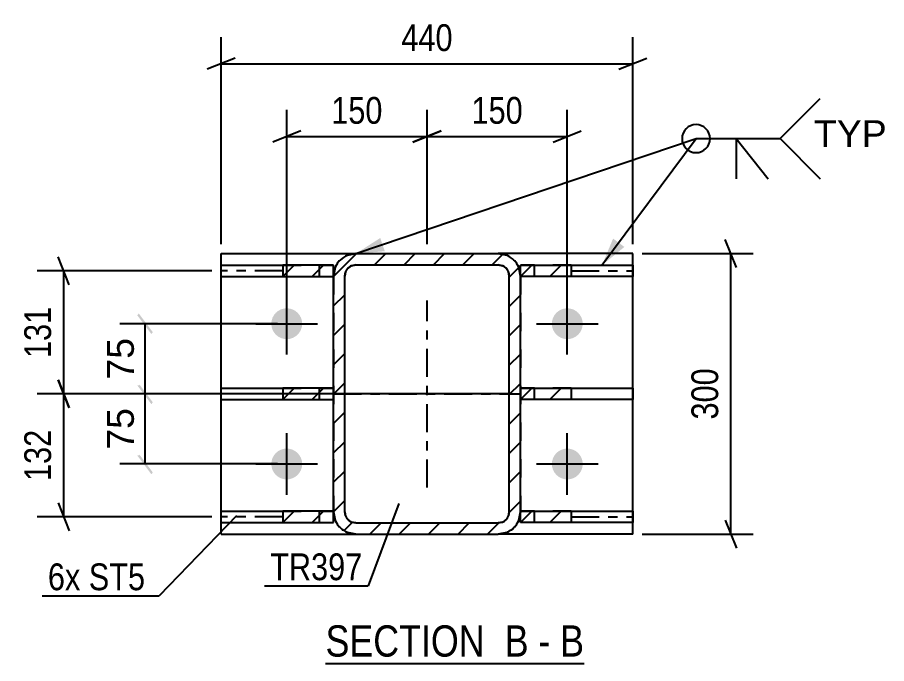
# Model space of a CAD drawing. Header units: millimetres. Extents: x -147 to 1042, y -583 to 258.
# Drawn here: x 763.4 to 856.3, y -10.8 to 58.3 of the extents above; entities that cross this region are included whole.
import ezdxf

# ---------------------------------------------------------------- set-up
doc = ezdxf.new("R2010")
doc.units = ezdxf.units.MM
doc.linetypes.add('DXK_LINE_DOT2', pattern=[3.9198, 1.9599, -1.9599])
doc.linetypes.add('DXK_LINE_DOT3', pattern=[5.9187, 2.979, -0.9799, 0.9799, -0.9799])
doc.styles.add('Arial', font='arial.ttf', dxfattribs={"height": 0.2})
doc.styles.add('Arial Narrow', font='ARIALN.TTF', dxfattribs={"height": 0.2})

# ---------------------------------------------------------------- blocks, each defined once
blk = doc.blocks.new('Unknown-335478933-18 - 2382')
at = {"color": 6, "linetype": 'Continuous'}
blk.add_line((796.338, -10.791), (823.985, -10.791), dxfattribs=at)
at = {"color": 0, "linetype": 'Continuous'}
for points in [[(814.447, -10.041), (814.447, -6.541), (796.338, -6.541), (796.338, -10.041)], [(818.053, -10.041), (818.053, -6.541), (815.497, -6.541), (815.497, -10.041)], [(820.378, -10.041), (820.378, -6.541), (819.103, -6.541), (819.103, -10.041)], [(823.985, -10.041), (823.985, -6.541), (821.428, -6.541), (821.428, -10.041)]]:
    blk.add_wipeout(points, dxfattribs=at)
at = {"color": 7, "linetype": 'Continuous', "style": 'Arial Narrow'}
for s, height, p in [('SECTION ', 3.3405, (796.338, -10.041)), ('B', 3.34, (815.497, -10.041)), ('B', 3.34, (821.428, -10.041)), ('-', 3.34, (819.103, -10.041))]:
    blk.add_text(s, height=height, dxfattribs=at).set_placement(p)
blk = doc.blocks.new('Part-335478933-2424 - 2382')
at = {"linetype": 'Continuous'}
h = blk.add_hatch(dxfattribs=at)
h.set_pattern_fill('', scale=0.7, style=0, pattern_type=0)
h.set_pattern_definition([(45, (817.19, 30.6057), (-1.57154, 1.57154), [])])
h.paths.add_polyline_path([(817.19, 31.806), (817.19, 30.606), (822.611, 30.606), (822.611, 31.806)])
at = {"color": 7, "linetype": 'DXK_LINE_DOT2'}
for p, q in [((817.19, 30.606), (817.19, 31.806)), ((822.611, 31.806), (817.19, 31.806)), ((818.69, 30.606), (818.69, 31.806)), ((822.611, 30.606), (817.19, 30.606))]:
    blk.add_line(p, q, dxfattribs=at)
at = {"color": 2, "linetype": 'Continuous'}
for p, q in [((817.19, 30.606), (817.19, 31.806)), ((817.19, 31.806), (822.611, 31.806)), ((822.611, 31.806), (829.19, 31.806)), ((822.611, 31.806), (822.611, 30.606)), ((829.19, 31.806), (829.19, 30.606)), ((822.611, 30.606), (817.19, 30.606)), ((829.19, 30.606), (822.611, 30.606))]:
    blk.add_line(p, q, dxfattribs=at)
at = {"color": 7, "linetype": 'DXK_LINE_DOT3'}
for p, q in [((817.19, 31.206), (817.19, 31.206)), ((822.611, 31.206), (829.19, 31.206))]:
    blk.add_line(p, q, dxfattribs=at)
blk = doc.blocks.new('Part-335478933-2434 - 2382')
at = {"linetype": 'Continuous'}
h = blk.add_hatch(dxfattribs=at)
h.set_pattern_fill('', scale=0.7, style=0, pattern_type=0)
h.set_pattern_definition([(45, (791.769, 4.3057), (-1.57154, 1.57154), [])])
h.paths.add_polyline_path([(791.769, 5.506), (791.769, 4.306), (797.19, 4.306), (797.19, 5.506)])
at = {"color": 2, "linetype": 'Continuous'}
for p, q in [((785.19, 5.506), (791.769, 5.506)), ((785.19, 4.306), (785.19, 5.506)), ((797.19, 5.506), (791.769, 5.506)), ((791.769, 5.506), (791.769, 4.306)), ((797.19, 4.306), (797.19, 5.506)), ((785.19, 4.306), (791.769, 4.306)), ((791.769, 4.306), (797.19, 4.306))]:
    blk.add_line(p, q, dxfattribs=at)
at = {"color": 7, "linetype": 'DXK_LINE_DOT3'}
for p, q in [((791.769, 4.906), (785.19, 4.906)), ((797.19, 4.906), (797.19, 4.906))]:
    blk.add_line(p, q, dxfattribs=at)
at = {"color": 7, "linetype": 'DXK_LINE_DOT2'}
for p, q in [((791.769, 5.506), (797.19, 5.506)), ((795.69, 4.306), (795.69, 5.506)), ((797.19, 4.306), (797.19, 5.506)), ((791.769, 4.306), (797.19, 4.306))]:
    blk.add_line(p, q, dxfattribs=at)
blk = doc.blocks.new('Bolt-335478933-2386 - 2382')
at = {"linetype": 'Continuous'}
for points in [[(790.54, 25.556, -1), (793.84, 25.556, -1)], [(820.54, 25.556, -1), (823.84, 25.556, -1)], [(790.54, 10.556, -1), (793.84, 10.556, -1)], [(820.54, 10.556, -1), (823.84, 10.556, -1)]]:
    blk.add_hatch(color=1, dxfattribs=at).paths.add_polyline_path(points)
at = {"color": 1, "linetype": 'Continuous'}
for p, q in [((792.19, 22.256), (792.19, 28.856)), ((822.19, 22.256), (822.19, 28.856)), ((788.89, 25.556), (795.49, 25.556)), ((818.89, 25.556), (825.49, 25.556)), ((792.19, 7.256), (792.19, 13.856)), ((822.19, 7.256), (822.19, 13.856)), ((788.89, 10.556), (795.49, 10.556)), ((818.89, 10.556), (825.49, 10.556))]:
    blk.add_line(p, q, dxfattribs=at)
blk = doc.blocks.new('Part-335478933-2390 - 2382')
at = {"color": 2, "linetype": 'Continuous'}
for p, q in [((785.19, 3.056), (785.19, 33.056)), ((785.19, 33.056), (799.59, 33.056)), ((829.19, 33.056), (814.79, 33.056)), ((829.19, 3.056), (829.19, 33.056)), ((785.19, 3.056), (799.59, 3.056)), ((829.19, 3.056), (814.79, 3.056))]:
    blk.add_line(p, q, dxfattribs=at)
at = {"color": 7, "linetype": 'DXK_LINE_DOT2'}
for p, q in [((799.59, 33.056), (814.79, 33.056)), ((799.59, 3.056), (814.79, 3.056))]:
    blk.add_line(p, q, dxfattribs=at)
blk = doc.blocks.new('Part-335478933-2419 - 2382')
at = {"linetype": 'Continuous'}
h = blk.add_hatch(dxfattribs=at)
h.set_pattern_fill('', scale=0.7, style=0, pattern_type=0)
h.set_pattern_definition([(45, (817.19, 4.3057), (-1.57154, 1.57154), [])])
h.paths.add_polyline_path([(817.19, 5.506), (817.19, 4.306), (822.611, 4.306), (822.611, 5.506)])
at = {"color": 7, "linetype": 'DXK_LINE_DOT2'}
for p, q in [((817.19, 4.306), (817.19, 5.506)), ((822.611, 5.506), (817.19, 5.506)), ((818.69, 4.306), (818.69, 5.506)), ((822.611, 4.306), (817.19, 4.306))]:
    blk.add_line(p, q, dxfattribs=at)
at = {"color": 2, "linetype": 'Continuous'}
for p, q in [((817.19, 4.306), (817.19, 5.506)), ((817.19, 5.506), (822.611, 5.506)), ((822.611, 5.506), (829.19, 5.506)), ((822.611, 5.506), (822.611, 4.306)), ((829.19, 5.506), (829.19, 4.306)), ((822.611, 4.306), (817.19, 4.306)), ((829.19, 4.306), (822.611, 4.306))]:
    blk.add_line(p, q, dxfattribs=at)
at = {"color": 7, "linetype": 'DXK_LINE_DOT3'}
for p, q in [((817.19, 4.906), (817.19, 4.906)), ((822.611, 4.906), (829.19, 4.906))]:
    blk.add_line(p, q, dxfattribs=at)
blk = doc.blocks.new('Part-335478933-2429 - 2382')
at = {"linetype": 'Continuous'}
h = blk.add_hatch(dxfattribs=at)
h.set_pattern_fill('', scale=0.7, style=0, pattern_type=0)
h.set_pattern_definition([(45, (817.19, 17.4557), (-1.57154, 1.57154), [])])
h.paths.add_polyline_path([(817.19, 18.656), (817.19, 17.456), (822.611, 17.456), (822.611, 18.656)])
at = {"color": 7, "linetype": 'DXK_LINE_DOT2'}
for p, q in [((817.19, 17.456), (817.19, 18.656)), ((822.611, 18.656), (817.19, 18.656)), ((818.69, 17.456), (818.69, 18.656)), ((822.611, 17.456), (817.19, 17.456))]:
    blk.add_line(p, q, dxfattribs=at)
at = {"color": 2, "linetype": 'Continuous'}
for p, q in [((817.19, 17.456), (817.19, 18.656)), ((817.19, 18.656), (822.611, 18.656)), ((822.611, 18.656), (829.19, 18.656)), ((822.611, 18.656), (822.611, 17.456)), ((829.19, 18.656), (829.19, 17.456)), ((822.611, 17.456), (817.19, 17.456)), ((829.19, 17.456), (822.611, 17.456))]:
    blk.add_line(p, q, dxfattribs=at)
blk = doc.blocks.new('Part-335478933-2439 - 2382')
at = {"linetype": 'Continuous'}
h = blk.add_hatch(dxfattribs=at)
h.set_pattern_fill('', scale=0.7, style=0, pattern_type=0)
h.set_pattern_definition([(45, (791.769, 30.6057), (-1.57154, 1.57154), [])])
h.paths.add_polyline_path([(791.769, 31.806), (791.769, 30.606), (797.19, 30.606), (797.19, 31.806)])
at = {"color": 2, "linetype": 'Continuous'}
for p, q in [((785.19, 31.806), (791.769, 31.806)), ((785.19, 30.606), (785.19, 31.806)), ((797.19, 31.806), (791.769, 31.806)), ((791.769, 31.806), (791.769, 30.606)), ((797.19, 30.606), (797.19, 31.806)), ((785.19, 30.606), (791.769, 30.606)), ((791.769, 30.606), (797.19, 30.606))]:
    blk.add_line(p, q, dxfattribs=at)
at = {"color": 7, "linetype": 'DXK_LINE_DOT2'}
for p, q in [((791.769, 31.806), (797.19, 31.806)), ((795.69, 30.606), (795.69, 31.806)), ((797.19, 30.606), (797.19, 31.806)), ((791.769, 30.606), (797.19, 30.606))]:
    blk.add_line(p, q, dxfattribs=at)
at = {"color": 7, "linetype": 'DXK_LINE_DOT3'}
for p, q in [((791.769, 31.206), (785.19, 31.206)), ((797.19, 31.206), (797.19, 31.206))]:
    blk.add_line(p, q, dxfattribs=at)
blk = doc.blocks.new('Part-335478933-2444 - 2382')
at = {"linetype": 'Continuous'}
h = blk.add_hatch(dxfattribs=at)
h.set_pattern_fill('', scale=0.7, style=0, pattern_type=0)
h.set_pattern_definition([(45, (791.769, 17.4557), (-1.57154, 1.57154), [])])
h.paths.add_polyline_path([(791.769, 18.656), (791.769, 17.456), (797.19, 17.456), (797.19, 18.656)])
at = {"color": 2, "linetype": 'Continuous'}
for p, q in [((785.19, 18.656), (791.769, 18.656)), ((785.19, 17.456), (785.19, 18.656)), ((797.19, 18.656), (791.769, 18.656)), ((791.769, 18.656), (791.769, 17.456)), ((797.19, 17.456), (797.19, 18.656)), ((785.19, 17.456), (791.769, 17.456)), ((791.769, 17.456), (797.19, 17.456))]:
    blk.add_line(p, q, dxfattribs=at)
at = {"color": 7, "linetype": 'DXK_LINE_DOT2'}
for p, q in [((791.769, 18.656), (797.19, 18.656)), ((795.69, 17.456), (795.69, 18.656)), ((797.19, 17.456), (797.19, 18.656)), ((791.769, 17.456), (797.19, 17.456))]:
    blk.add_line(p, q, dxfattribs=at)
blk = doc.blocks.new('Part-335478933-2495 - 2382')
at = {"linetype": 'Continuous'}
h = blk.add_hatch(dxfattribs=at)
h.set_pattern_fill('', scale=0.7, style=0, pattern_type=0)
h.set_pattern_definition([(45, (797.19, 5.4557), (-1.57154, 1.57154), [])])
h.paths.add_polyline_path([(797.19, 30.656), (797.19, 5.456), (797.373, 4.537), (797.893, 3.759), (798.672, 3.238), (799.59, 3.056), (814.79, 3.056), (815.708, 3.238), (816.487, 3.759), (817.007, 4.537), (817.19, 5.456), (817.19, 30.656), (817.007, 31.574), (816.487, 32.353), (815.708, 32.873), (814.79, 33.056), (799.59, 33.056), (798.672, 32.873), (797.893, 32.353), (797.373, 31.574)])
h.paths.add_polyline_path([(798.741, 31.504), (799.131, 31.764), (799.59, 31.856), (814.79, 31.856), (815.249, 31.764), (815.639, 31.504), (815.899, 31.115), (815.99, 30.656), (815.99, 5.456), (815.899, 4.997), (815.639, 4.607), (815.249, 4.347), (814.79, 4.256), (799.59, 4.256), (799.131, 4.347), (798.741, 4.607), (798.481, 4.997), (798.39, 5.456), (798.39, 30.656), (798.481, 31.115)])
at = {"color": 7, "linetype": 'DXK_LINE_DOT2'}
for p, q in [((798.672, 32.873), (799.59, 33.056)), ((799.59, 33.056), (814.79, 33.056)), ((814.79, 33.056), (815.708, 32.873)), ((799.59, 31.856), (799.131, 31.764)), ((799.59, 31.856), (814.79, 31.856)), ((815.249, 31.764), (814.79, 31.856)), ((797.19, 30.656), (797.373, 31.574)), ((798.481, 31.115), (798.39, 30.656)), ((815.99, 30.656), (815.899, 31.115)), ((817.007, 31.574), (817.19, 30.656)), ((797.19, 30.656), (797.19, 5.456)), ((798.39, 5.456), (798.39, 30.656)), ((815.99, 5.456), (815.99, 30.656)), ((817.19, 30.656), (817.19, 5.456)), ((797.373, 4.537), (797.19, 5.456)), ((798.39, 5.456), (798.481, 4.997)), ((815.899, 4.997), (815.99, 5.456)), ((817.19, 5.456), (817.007, 4.537)), ((799.131, 4.347), (799.59, 4.256)), ((799.59, 4.256), (814.79, 4.256)), ((814.79, 4.256), (815.249, 4.347)), ((799.59, 3.056), (798.672, 3.238)), ((799.59, 3.056), (814.79, 3.056)), ((815.708, 3.238), (814.79, 3.056))]:
    blk.add_line(p, q, dxfattribs=at)
at = {"color": 2, "linetype": 'Continuous'}
for p, q in [((799.59, 33.056), (798.672, 32.873)), ((799.59, 33.056), (814.79, 33.056)), ((815.708, 32.873), (814.79, 33.056)), ((799.131, 31.764), (799.59, 31.856)), ((799.59, 31.856), (814.79, 31.856)), ((814.79, 31.856), (815.249, 31.764)), ((797.373, 31.574), (797.19, 30.656)), ((798.39, 30.656), (798.481, 31.115)), ((815.899, 31.115), (815.99, 30.656)), ((817.19, 30.656), (817.007, 31.574)), ((797.19, 5.456), (797.19, 30.656)), ((798.39, 5.456), (798.39, 30.656)), ((815.99, 5.456), (815.99, 30.656)), ((817.19, 5.456), (817.19, 30.656)), ((797.19, 5.456), (797.373, 4.537)), ((798.481, 4.997), (798.39, 5.456)), ((815.99, 5.456), (815.899, 4.997)), ((817.007, 4.537), (817.19, 5.456)), ((799.59, 4.256), (799.131, 4.347)), ((799.59, 4.256), (814.79, 4.256)), ((815.249, 4.347), (814.79, 4.256)), ((798.672, 3.238), (799.59, 3.056)), ((799.59, 3.056), (814.79, 3.056)), ((814.79, 3.056), (815.708, 3.238))]:
    blk.add_line(p, q, dxfattribs=at)
at = {"color": 7, "linetype": 'DXK_LINE_DOT3'}
for p, q in [((807.19, 8.056), (807.19, 28.056)), ((797.19, 18.056), (817.19, 18.056))]:
    blk.add_line(p, q, dxfattribs=at)
at = {"color": 7, "linetype": 'DXK_LINE_DOT2'}
for centre, radius, start, end in [((799.59, 30.656), 2.4, 112.5, 157.5), ((814.79, 30.656), 2.4, 22.5, 67.5), ((799.59, 30.656), 1.2, 112.5, 157.5), ((814.79, 30.656), 1.2, 22.5, 67.5), ((799.59, 5.456), 1.2, 202.5, 247.5), ((814.79, 5.456), 1.2, 292.5, 337.5), ((799.59, 5.456), 2.4, 202.5, 247.5), ((814.79, 5.456), 2.4, 292.5, 337.5)]:
    blk.add_arc(centre, radius, start, end, dxfattribs=at)
at = {"color": 2, "linetype": 'Continuous'}
for centre, radius, start, end in [((799.59, 30.656), 2.4, 112.5, 157.5), ((814.79, 30.656), 2.4, 22.5, 67.5), ((799.59, 30.656), 1.2, 112.5, 157.5), ((814.79, 30.656), 1.2, 22.5, 67.5), ((799.59, 5.456), 1.2, 202.5, 247.5), ((814.79, 5.456), 1.2, 292.5, 337.5), ((799.59, 5.456), 2.4, 202.5, 247.5), ((814.79, 5.456), 2.4, 292.5, 337.5)]:
    blk.add_arc(centre, radius, start, end, dxfattribs=at)
blk = doc.blocks.new('StraightDimension-335478933-2545 - 2382')
at = {"color": 7, "linetype": 'Continuous'}
for p, q in [((792.19, 26.556), (792.19, 48.437)), ((807.19, 34.056), (807.19, 48.437)), ((793.69, 46.187), (790.69, 44.987)), ((792.19, 45.587), (807.19, 45.587)), ((805.69, 44.987), (808.69, 46.187))]:
    blk.add_line(p, q, dxfattribs=at)
at = {"color": 0}
blk.add_wipeout([(803.032, 46.337), (803.032, 50.537), (796.348, 50.537), (796.348, 46.337)], dxfattribs=at)
at = {"color": 3, "style": 'Arial Narrow'}
blk.add_text('150', height=2.8633, dxfattribs=at).set_placement((796.948, 46.937))
blk = doc.blocks.new('StraightDimension-335478933-2530 - 2382')
at = {"color": 7, "linetype": 'Continuous'}
for p, q in [((768.938, 29.706), (767.738, 32.706)), ((784.19, 31.206), (765.488, 31.206)), ((768.338, 18.056), (768.338, 31.206)), ((767.738, 19.556), (768.938, 16.556)), ((784.19, 18.056), (765.488, 18.056))]:
    blk.add_line(p, q, dxfattribs=at)
at = {"color": 0}
blk.add_wipeout([(767.588, 27.973), (763.388, 27.973), (763.388, 21.289), (767.588, 21.289)], dxfattribs=at)
at = {"color": 3, "style": 'Arial Narrow'}
blk.add_text('131', height=2.8633, rotation=90.00021, dxfattribs=at).set_placement((766.988, 21.889))
blk = doc.blocks.new('StraightDimension-335478933-2534 - 2382')
at = {"color": 7, "linetype": 'Continuous'}
for p, q in [((768.938, 16.556), (767.738, 19.556)), ((784.19, 18.056), (765.488, 18.056)), ((768.338, 4.906), (768.338, 18.056)), ((767.738, 6.406), (768.938, 3.406)), ((784.19, 4.906), (765.488, 4.906))]:
    blk.add_line(p, q, dxfattribs=at)
at = {"color": 0}
blk.add_wipeout([(767.588, 14.823), (763.388, 14.823), (763.388, 8.139), (767.588, 8.139)], dxfattribs=at)
at = {"color": 3, "style": 'Arial Narrow'}
blk.add_text('132', height=2.8633, rotation=90.00021, dxfattribs=at).set_placement((766.988, 8.739))
blk = doc.blocks.new('StraightDimension-335478933-2539 - 2382')
at = {"color": 7, "linetype": 'Continuous'}
for p, q in [((840.274, 31.556), (839.074, 34.556)), ((830.19, 33.056), (842.074, 33.056)), ((839.674, 3.056), (839.674, 33.056)), ((839.074, 4.556), (840.274, 1.556)), ((830.19, 3.056), (842.074, 3.056))]:
    blk.add_line(p, q, dxfattribs=at)
at = {"color": 0}
blk.add_wipeout([(838.924, 21.398), (834.724, 21.398), (834.724, 14.714), (838.924, 14.714)], dxfattribs=at)
at = {"color": 3, "style": 'Arial Narrow'}
blk.add_text('300', height=2.8633, rotation=90.00021, dxfattribs=at).set_placement((838.324, 15.314))
blk = doc.blocks.new('StraightDimension-335478933-2541 - 2382')
at = {"color": 7, "linetype": 'Continuous'}
for p, q in [((785.19, 34.056), (785.19, 56.215)), ((829.19, 34.056), (829.19, 56.215)), ((786.69, 53.965), (783.69, 52.765)), ((827.69, 52.765), (830.69, 53.965)), ((785.19, 53.365), (829.19, 53.365))]:
    blk.add_line(p, q, dxfattribs=at)
at = {"color": 0}
blk.add_wipeout([(810.532, 54.115), (810.532, 58.315), (803.848, 58.315), (803.848, 54.115)], dxfattribs=at)
at = {"color": 3, "style": 'Arial Narrow'}
blk.add_text('440', height=2.8633, dxfattribs=at).set_placement((804.448, 54.715))
blk = doc.blocks.new('StraightDimension-335478933-2543 - 2382')
at = {"color": 7, "linetype": 'Continuous'}
for p, q in [((807.19, 34.056), (807.19, 48.437)), ((822.19, 26.556), (822.19, 48.437)), ((808.69, 46.187), (805.69, 44.987)), ((807.19, 45.587), (822.19, 45.587)), ((820.69, 44.987), (823.69, 46.187))]:
    blk.add_line(p, q, dxfattribs=at)
at = {"color": 0}
blk.add_wipeout([(818.032, 46.337), (818.032, 50.537), (811.348, 50.537), (811.348, 46.337)], dxfattribs=at)
at = {"color": 3, "style": 'Arial Narrow'}
blk.add_text('150', height=2.8633, dxfattribs=at).set_placement((811.948, 46.937))
blk = doc.blocks.new('StraightDimension-335478933-2548 - 2382')
at = {"linetype": 'Continuous'}
for points in [[(777.866, 17.156), (777.716, 16.956), (776.216, 18.956), (776.366, 19.156)], [(776.216, 11.456), (776.366, 11.656), (777.866, 9.656), (777.716, 9.456)]]:
    blk.add_hatch(color=7, dxfattribs=at).paths.add_polyline_path(points)
at = {"color": 7, "linetype": 'Continuous'}
for p, q in [((816.19, 18.056), (774.341, 18.056)), ((777.041, 10.556), (777.041, 18.056)), ((791.19, 10.556), (774.341, 10.556))]:
    blk.add_line(p, q, dxfattribs=at)
at = {"color": 0}
blk.add_wipeout([(776.441, 17.129), (772.241, 17.129), (772.241, 11.482), (776.441, 11.482)], dxfattribs=at)
at = {"color": 3, "style": 'Arial'}
blk.add_text('75', height=2.8652, rotation=90.00021, dxfattribs=at).set_placement((775.841, 12.082))
blk = doc.blocks.new('StraightDimension-335478933-2554 - 2382')
at = {"linetype": 'Continuous'}
for points in [[(777.866, 24.656), (777.716, 24.456), (776.216, 26.456), (776.366, 26.656)], [(776.216, 18.956), (776.366, 19.156), (777.866, 17.156), (777.716, 16.956)]]:
    blk.add_hatch(color=7, dxfattribs=at).paths.add_polyline_path(points)
at = {"color": 7, "linetype": 'Continuous'}
for p, q in [((791.19, 25.556), (774.341, 25.556)), ((777.041, 18.056), (777.041, 25.556)), ((816.19, 18.056), (774.341, 18.056))]:
    blk.add_line(p, q, dxfattribs=at)
at = {"color": 0}
blk.add_wipeout([(776.441, 24.629), (772.241, 24.629), (772.241, 18.982), (776.441, 18.982)], dxfattribs=at)
at = {"color": 3, "style": 'Arial'}
blk.add_text('75', height=2.8652, rotation=90.00021, dxfattribs=at).set_placement((775.841, 19.582))
blk = doc.blocks.new('Mark-335478933-2491 - 2382')
at = {"color": 30, "linetype": 'Continuous'}
for p in [(804.166, 6.322), (789.823, -2.469)]:
    blk.add_line(p, (800.887, -2.469), dxfattribs=at)
at = {"color": 0}
blk.add_wipeout([(800.287, -1.869), (800.287, 1.131), (790.423, 1.131), (790.423, -1.869)], dxfattribs=at)
blk.add_wipeout([(800.287, -1.869), (800.287, 1.131), (790.423, 1.131), (790.423, -1.869)], dxfattribs=at)
at = {"color": 3, "style": 'Arial Narrow'}
blk.add_text('TR397', height=2.8633, dxfattribs=at).set_placement((790.423, -1.869))
blk = doc.blocks.new('WeldMark-335478933-2559 - 2382')
at = {"linetype": 'Continuous'}
for points in [[(802.672, 33.306), (799.59, 33.056), (802.192, 34.727)], [(828.291, 33.767), (825.9, 31.806), (827.087, 34.661)]]:
    blk.add_hatch(color=30, dxfattribs=at).paths.add_polyline_path(points)
at = {"color": 30, "linetype": 'Continuous'}
for p, q in [((799.59, 33.056), (835.96, 45.351)), ((825.9, 31.806), (835.96, 45.351)), ((835.96, 45.351), (844.96, 45.351))]:
    blk.add_line(p, q, dxfattribs=at)
at = {"color": 3, "linetype": 'Continuous'}
for q in [(843.674, 41.065), (840.245, 41.065)]:
    blk.add_line((840.245, 45.351), q, dxfattribs=at)
for start, end in [(90, 270), (270, 90)]:
    blk.add_arc((835.96, 45.351), 1.5, start, end, dxfattribs=at)
at = {"color": 0, "linetype": 'Continuous'}
blk.add_wipeout([(856.335, 44.451), (856.335, 47.451), (848.56, 47.451), (848.56, 44.451)], dxfattribs=at)
blk.add_wipeout([(856.335, 44.451), (856.335, 47.451), (848.56, 47.451), (848.56, 44.451)], dxfattribs=at)
at = {"color": 3, "linetype": 'Continuous'}
for q in [(849.245, 49.637), (849.245, 41.065)]:
    blk.add_line((844.96, 45.351), q, dxfattribs=at)
at = {"color": 3, "linetype": 'Continuous', "style": 'Arial'}
blk.add_text('TYP', height=2.8652, dxfattribs=at).set_placement((848.56, 44.451))
blk = doc.blocks.new('MarkSet-335478933-2609 - 2382')
at = {"color": 30, "linetype": 'Continuous'}
for p in [(786.822, 4.998), (766.051, -3.541)]:
    blk.add_line(p, (778.549, -3.541), dxfattribs=at)
at = {"color": 0}
for points in [[(770.123, -2.941), (770.123, 0.059), (766.651, 0.059), (766.651, -2.941)], [(777.049, -2.941), (777.049, 0.059), (771.023, 0.059), (771.023, -2.941)]]:
    blk.add_wipeout(points, dxfattribs=at)
for points in [[(770.123, -2.941), (770.123, 0.059), (766.651, 0.059), (766.651, -2.941)], [(777.049, -2.941), (777.049, 0.059), (771.023, 0.059), (771.023, -2.941)]]:
    blk.add_wipeout(points, dxfattribs=at)
at = {"color": 3, "style": 'Arial Narrow'}
for s, p in [('6x', (766.651, -2.941)), ('ST5', (771.023, -2.941))]:
    blk.add_text(s, height=2.8633, dxfattribs=at).set_placement(p)

msp = doc.modelspace()

# ---------------------------------------------------------------- block references
for name in ['StraightDimension-335478933-2539 - 2382', 'StraightDimension-335478933-2530 - 2382', 'Part-335478933-2390 - 2382', 'Part-335478933-2495 - 2382', 'Part-335478933-2439 - 2382', 'Part-335478933-2424 - 2382', 'Bolt-335478933-2386 - 2382', 'Part-335478933-2444 - 2382', 'Part-335478933-2429 - 2382', 'Part-335478933-2434 - 2382', 'Part-335478933-2419 - 2382', 'Unknown-335478933-18 - 2382']:
    msp.add_blockref(name, (0, 0))

# ---------------------------------------------------------------- next in the draw order: block references
for name in ['StraightDimension-335478933-2545 - 2382', 'StraightDimension-335478933-2534 - 2382', 'Mark-335478933-2491 - 2382']:
    msp.add_blockref(name, (0, 0))

# ---------------------------------------------------------------- next in the draw order: block references
for name in ['StraightDimension-335478933-2541 - 2382', 'StraightDimension-335478933-2548 - 2382', 'MarkSet-335478933-2609 - 2382']:
    msp.add_blockref(name, (0, 0))

# ---------------------------------------------------------------- next in the draw order: block references
msp.add_blockref('StraightDimension-335478933-2543 - 2382', (0, 0))

# ---------------------------------------------------------------- next in the draw order: block references
for name in ['WeldMark-335478933-2559 - 2382', 'StraightDimension-335478933-2554 - 2382']:
    msp.add_blockref(name, (0, 0))

doc.saveas('drawing.dxf')
